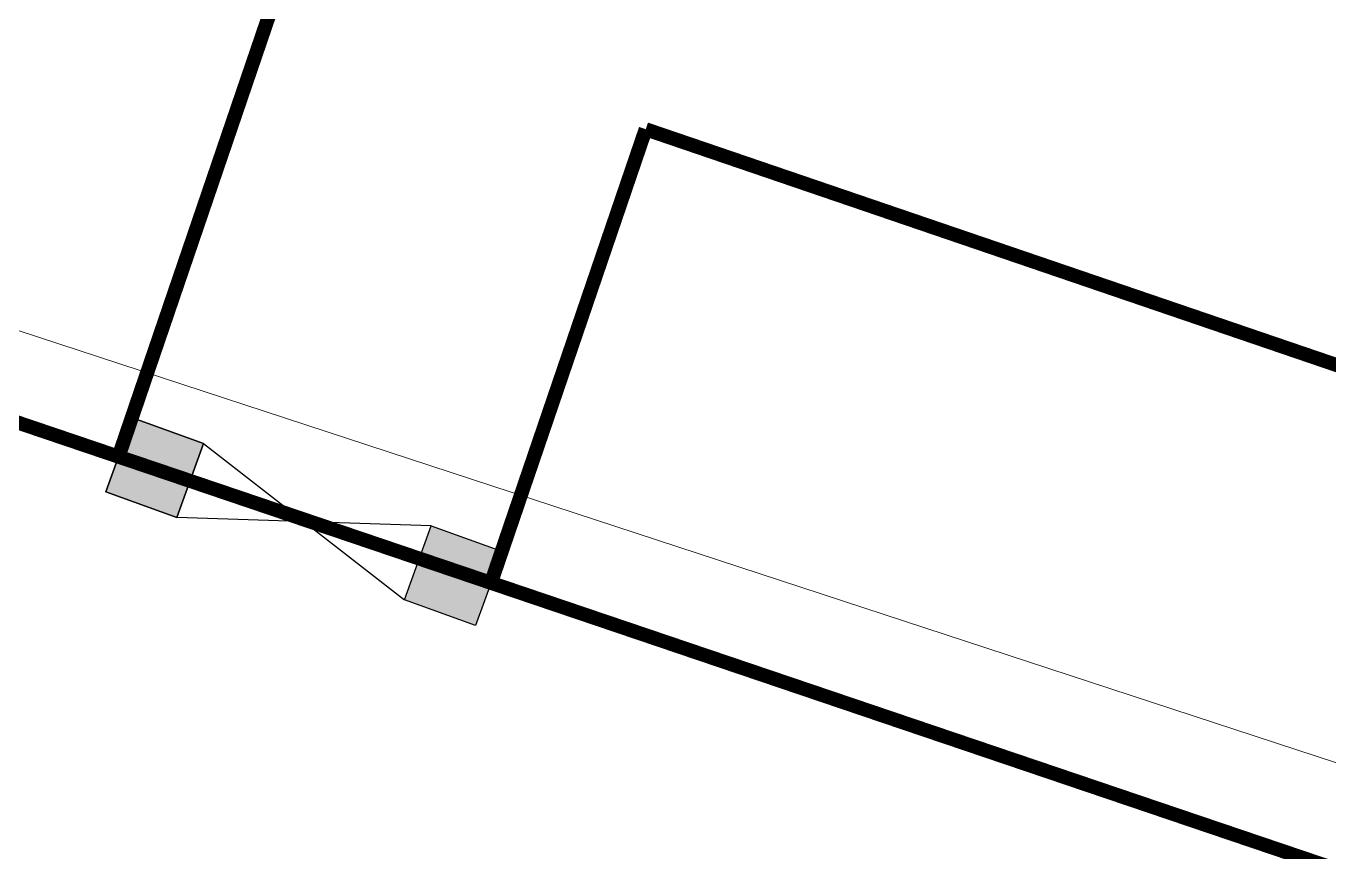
# Model space of a CAD drawing. Header units: inches. Extents: x 350994 to 353538, y 1581369 to 1583842.
# Drawn here: x 351481.76 to 351491.03, y 1583092.06 to 1583097.94 of the extents above; entities that cross this region are included whole.
import ezdxf

# ---------------------------------------------------------------- set-up
doc = ezdxf.new("R2010")
doc.units = ezdxf.units.IN
doc.header["$MEASUREMENT"] = 0
doc.linetypes.add('1', pattern=[0])
doc.linetypes.add('ACAD_ISO03W100', pattern=[30, 12, -18])
for name, color, linetype in [('CW', 94, '1'), ('EP TF', 5, 'Continuous'), ('GATE', 255, 'Continuous'), ("ROAD'S", 1, '1')]:
    doc.layers.add(name, color=color, linetype=linetype)
doc.styles.get("Standard").update_dxf_attribs({"font": 'arial.ttf'})
doc.linetypes.add('HOT_WATER_SUPPLY', pattern='A,0.5,-0.2,["HW",Standard,S=0.1,R=0,X=-0.1,Y=-0.05],-0.2', length=0.9)

# ---------------------------------------------------------------- blocks, each defined once
blk = doc.blocks.new('gate')
h = blk.add_hatch(color=0)
h.paths.add_polyline_path([(0.5, 0.1625), (0.8121, 0.1625), (0.8121, -0.1625), (0.5, -0.1625)])
h.paths.add_polyline_path([(-0.8121, 0.1625), (-0.5, 0.1625), (-0.5, -0.1625), (-0.8121, -0.1625)])
at = {"color": 0}
blk.add_lwpolyline([(-0.5, 0.1625), (-0.8121, 0.1625), (-0.8121, -0.1625), (-0.5, -0.1625), (-0.5, 0.1625), (0.5, -0.1625), (0.5, 0.1625), (0.8121, 0.1625), (0.8121, -0.1625), (0.5, -0.1625), (0.5, 0.1625), (-0.5, -0.1625)], dxfattribs=at)
for points in [[(-0.8121, 0.1625), (-0.5, 0.1625), (-0.5, -0.1625), (-0.8121, -0.1625)], [(0.5, 0.1625), (0.8121, 0.1625), (0.8121, -0.1625), (0.5, -0.1625)]]:
    blk.add_lwpolyline(points, close=True, dxfattribs=at)

msp = doc.modelspace()

# ---------------------------------------------------------------- linework, layer by layer
at = {"layer": 'CW', "linetype": 'ACAD_ISO03W100', "lineweight": 5, "ltscale": 0.1, "const_width": 0.1, "elevation": 103.0447}
msp.add_lwpolyline([(351457.0374, 1583103.781), (351479.0658, 1583096.0107), (351521.0126, 1583081.8046), (351512.7142, 1583059.4264), (351471.488, 1583073.721), (351447.762, 1583081.581), (351457.0374, 1583103.781)], dxfattribs=at)
at = {"layer": 'EP TF', "color": 252, "linetype": 'HOT_WATER_SUPPLY', "lineweight": 5, "ltscale": 6, "elevation": 103.6807}
msp.add_lwpolyline([(351419.7784, 1583116.3071), (351444.482, 1583108.1967), (351470.0982, 1583099.5804), (351505.631, 1583087.9295), (351530.907, 1583079.0506)], dxfattribs=at)
at = {"layer": "ROAD'S", "lineweight": 5, "const_width": 0.1}
for points in [[(351482.4254, 1583094.8867), (351483.5242, 1583098.1068)], [(351485.0573, 1583093.9361), (351486.1721, 1583097.2033)], [(351486.1721, 1583097.2033), (351492.2353, 1583095.1344)]]:
    msp.add_lwpolyline(points, dxfattribs=at)

# ---------------------------------------------------------------- block references
at = {"layer": 'GATE', "lineweight": 5, "extrusion": (0.002064, -0.00431, 0.999989), "xscale": 1.722781580045485, "yscale": 1.722781580034741, "zscale": 1.722781579973042, "rotation": 340.1410642617499}
msp.add_blockref('gate', (351482.7811, 1583083.2762, -5995.1275), dxfattribs=at)

doc.saveas('drawing.dxf')
